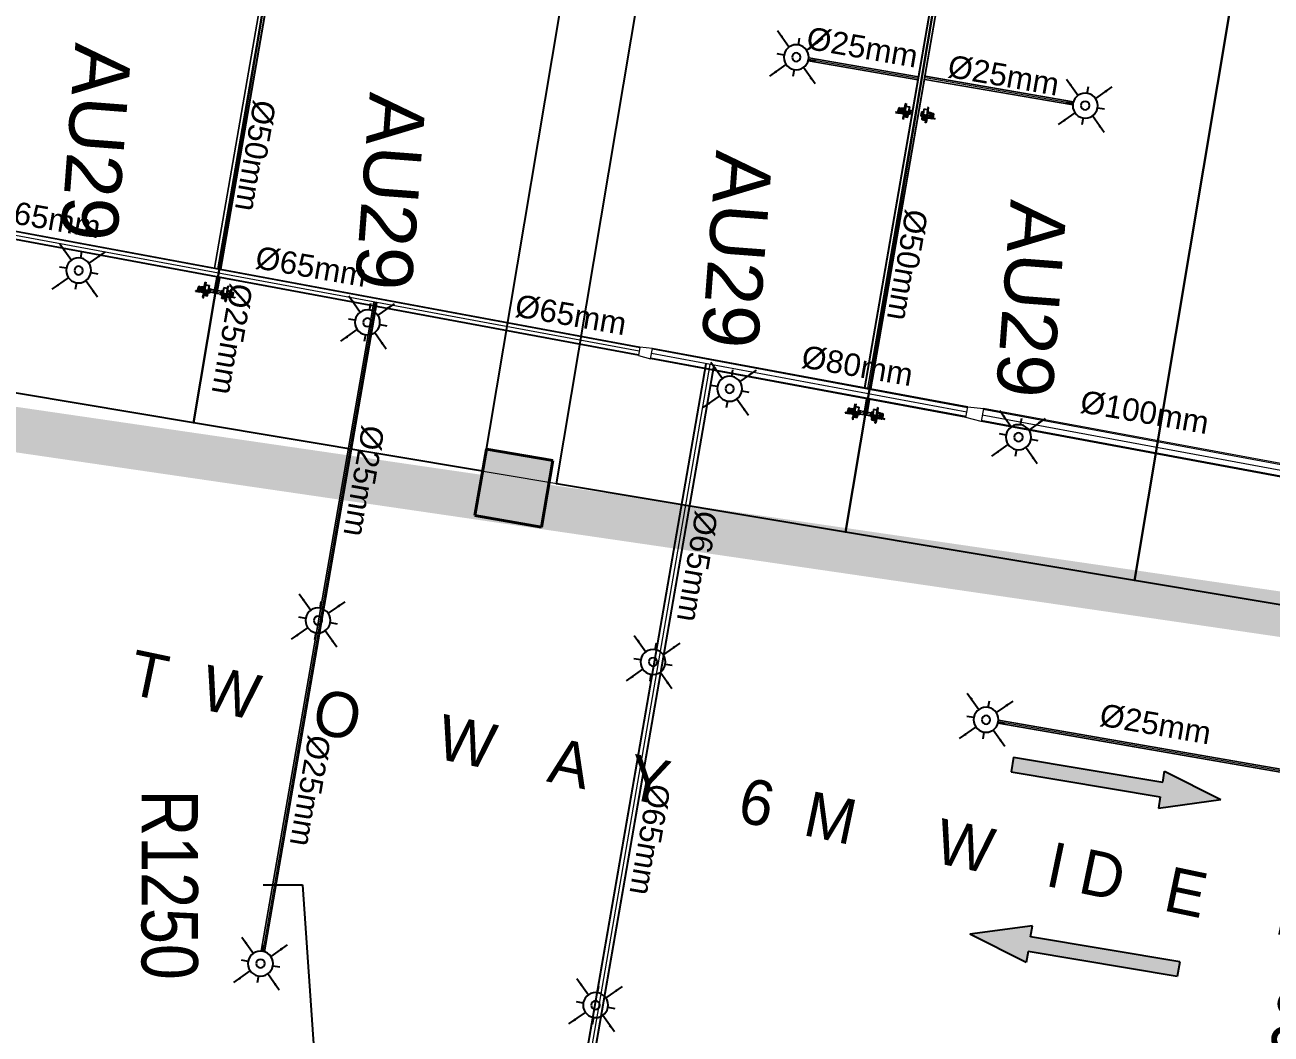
# Model space of a CAD drawing. Header units: inches. Extents: x 257070 to 799932, y -17980 to 269260.
# Drawn here: x 323676 to 334737, y 128542 to 137499 of the extents above; entities that cross this region are included whole.
import ezdxf

# ---------------------------------------------------------------- set-up
doc = ezdxf.new("R2010")
doc.units = ezdxf.units.IN
doc.header["$MEASUREMENT"] = 0
doc.header["$PDMODE"] = 99
doc.header["$PDSIZE"] = 100
doc.linetypes.add('Basement 1floor plan$0$CENTERX2', pattern=[4, 2.5, -0.5, 0.5, -0.5])
for name, color, linetype in [('0-AES-F-SPRINKLER', 10, 'Continuous'), ('DSP_MISCELANEOUS', 252, 'Continuous'), ('RETAIL', 40, 'Continuous')]:
    doc.layers.add(name, color=color, linetype=linetype)
for name, color, linetype, lineweight in [('0-AES-F-SPRINKLER PIPE', 10, 'Continuous', 15), ('07--DIM-2', 2, 'Continuous', 25), ('E--CONCRETE-4', 4, 'Continuous', 40), ('E--CONCRETE-SHADE', 253, 'Continuous', 20), ('M--TILING-2', 252, 'Continuous', 18), ('TEXT', 7, 'Continuous', 0)]:
    doc.layers.add(name, color=color, linetype=linetype, lineweight=lineweight)
doc.layers.add('A', color=7, linetype='Continuous', true_color=0x469d8b)
doc.styles.get("Standard").update_dxf_attribs({"font": 'arial.ttf'})
doc.styles.add('TEXT style 175', font='GOTHIC.TTF')
doc.styles.add('TEXT style 75', font='ARIALN.TTF')
doc.dimstyles.new('75', dxfattribs={"dimscale": 1.5, "dimtxt": 200, "dimasz": 113, "dimexe": 113, "dimexo": 0, "dimgap": 25, "dimtad": 0, "dimdec": 0, "dimrnd": 5, "dimzin": 0, "dimdsep": 46, "dimtxsty": 'TEXT style 75', "dimblk": 'ARCHTICK', "dimcen": 0.09, "dimdle": 113, "dimclrd": 8, "dimclre": 8, "dimclrt": 256, "dimadec": 0, "dimazin": 0, "dimtfac": 1, "dimtdec": 0, "dimtofl": 0, "dimtmove": 1, "dimatfit": 3, "dimldrblk": 'OPEN90', "dimfxl": 0, "dimtolj": 1, "dimtzin": 0, "dimarcsym": 0})
doc.dimstyles.new('ISO-25', dxfattribs={"dimtxt": 2.5, "dimasz": 2.5, "dimexe": 1.25, "dimexo": 0.625, "dimtad": 1, "dimtxsty": 'Standard', "dimcen": 2.5, "dimadec": 0, "dimazin": 0, "dimtfac": 1, "dimtmove": 0, "dimatfit": 3, "dimfxl": 1, "dimarcsym": 0})

# ---------------------------------------------------------------- blocks, each defined once
blk = doc.blocks.new('_ArchTick')
at = {"color": 0, "linetype": 'ByBlock', "const_width": 0.15}
blk.add_lwpolyline([(-0.5, -0.5), (0.5, 0.5)], dxfattribs=at)
blk = doc.blocks.new('*D228')
at = {"layer": '07--DIM-2', "color": 251, "lineweight": -2, "ltscale": 1000, "transparency": 16777216}
for p, q in [((325791, 129867), (326141, 129867)), ((326141, 129867), (326292, 127691)), ((326378, 126443), (326378, 126443)), ((326378, 126443), (326378, 126443))]:
    blk.add_line(p, q, dxfattribs=at)
at = {"layer": 'DEFPOINTS', "color": 0, "ltscale": 1000, "transparency": 16777216}
for p in [(326292, 127691, 0), (326378, 126443, 0)]:
    blk.add_point(p, dxfattribs=at)
at = {"layer": '07--DIM-2', "color": 251, "lineweight": -2, "ltscale": 1000, "transparency": 16777216, "xscale": 350, "yscale": 350, "zscale": 350, "rotation": 273.967562926752}
blk.add_blockref('_ArchTick', (326292, 127691), dxfattribs=at)
at = {"layer": '07--DIM-2', "ltscale": 1000, "transparency": 16777216, "insert": (324958, 129867), "char_height": 500, "attachment_point": 5, "rotation": 270, "style": 'TEXT style 75'}
blk.add_mtext('\\A1;R1250', dxfattribs=at)
blk = doc.blocks.new('_Open90')
at = {"color": 0, "linetype": 'ByBlock', "lineweight": -2}
for p, q in [((-0.5, 0.5), (0, 0)), ((0, 0), (-1, 0)), ((0, 0), (-0.5, -0.5))]:
    blk.add_line(p, q, dxfattribs=at)
blk = doc.blocks.new('*D244')
at = {"layer": '07--DIM-2', "color": 251, "lineweight": -2, "ltscale": 1000, "transparency": 16777216}
for p, q in [((335118, 132300), (335729, 132198)), ((335637, 132328), (335122, 129258)), ((334608, 126188), (334911, 128000)), ((334127, 126383), (334738, 126281))]:
    blk.add_line(p, q, dxfattribs=at)
at = {"layer": 'DEFPOINTS', "color": 0, "ltscale": 1000, "transparency": 16777216}
for p in [(335118, 132300, 0), (335618, 132217), (334127, 126383, 0)]:
    blk.add_point(p, dxfattribs=at)
at = {"layer": '07--DIM-2', "color": 251, "lineweight": -2, "ltscale": 1000, "transparency": 16777216, "xscale": 350, "yscale": 350, "zscale": 350}
for p, rotation in [((335618, 132217), 80.4872307634122), ((334626, 126299), 260.4872307634122)]:
    blk.add_blockref('_ArchTick', p, dxfattribs=dict(at, rotation=rotation))
at = {"layer": '07--DIM-2', "ltscale": 1000, "transparency": 16777216, "insert": (335017, 128629), "char_height": 500, "attachment_point": 5, "rotation": 260, "style": 'TEXT style 75'}
blk.add_mtext('\\A1;6000', dxfattribs=at)
blk = doc.blocks.new('basement1_AP$0$AR-DIR-A')
h = blk.add_hatch()
h.set_pattern_fill('ANSI31', color=8)
h.paths.add_polyline_path([(158, -458), (26, -458), (26, -1800), (-74, -1800), (92, -2335), (258, -1800), (158, -1800)])
at = {"layer": 'DSP_MISCELANEOUS', "color": 8}
for p, q in [((158, -458), (26, -458)), ((26, -458), (26, -1800)), ((158, -458), (158, -1800)), ((26, -1800), (-74, -1800)), ((-74, -1800), (92, -2335)), ((258, -1800), (92, -2335)), ((158, -1800), (258, -1800))]:
    blk.add_line(p, q, dxfattribs=at)
blk = doc.blocks.new('A$C3CA070F1')
at = {"layer": '0-AES-F-SPRINKLER'}
h = blk.add_hatch(dxfattribs=at)
h.set_pattern_fill('ANSI31', color=3, scale=0.196883, angle=-34.2335, style=0)
h.set_pattern_definition([(100.766483, (49937.1607, 174049.7081), (1.474466316, 0.280375668), [])])
edge = h.paths.add_edge_path()
edge.add_line((-1, 85), (-1, 84))
edge.add_line((-1, 84), (-6, 84))
edge.add_ellipse((-7, 82), major_axis=(-1.42, -0.27), ratio=1, start_angle=257, end_angle=315)
edge.add_line((-8, 83), (-15, 72))
edge.add_ellipse((-12, 70), major_axis=(-4.25, -0.81), ratio=1, start_angle=-45, end_angle=45)
edge.add_line((-14, 66), (14, 47))
edge.add_line((14, 47), (13, 46))
edge.add_line((13, 46), (-15, 65))
edge.add_ellipse((-12, 70), major_axis=(-5.52, -1.05), ratio=1, start_angle=-45, end_angle=45, ccw=False)
edge.add_line((-16, 73), (-9, 84))
edge.add_ellipse((-7, 82), major_axis=(-2.69, -0.51), ratio=1, start_angle=257, end_angle=315, ccw=False)
edge.add_line((-6, 85), (-1, 85))
h = blk.add_hatch(dxfattribs=at)
h.set_pattern_fill('ANSI31', color=3, scale=0.196883, angle=-124.2335, style=0)
h.set_pattern_definition([(190.766483, (49937.1607, 174049.7081), (-0.280375668, 1.474466316), [])])
edge = h.paths.add_edge_path()
edge.add_line((-1, 54), (7, 48))
edge.add_line((7, 48), (8, 49))
edge.add_line((8, 49), (0, 55))
edge.add_ellipse((-2, 52), major_axis=(-0.69, 3.63), ratio=1, start_angle=315, end_angle=405)
edge.add_line((-6, 54), (-14, 41))
edge.add_ellipse((-11, 39), major_axis=(-0.69, 3.63), ratio=1, start_angle=45, end_angle=135)
edge.add_line((-13, 36), (-9, 33))
edge.add_ellipse((-10, 32), major_axis=(-0.27, 1.42), ratio=1, start_angle=225, end_angle=315, ccw=False)
edge.add_line((-9, 31), (-10, 30))
edge.add_line((-10, 30), (-8, 29))
edge.add_line((-8, 29), (-7, 30))
edge.add_ellipse((-10, 32), major_axis=(-3.3, -0.63), ratio=1, start_angle=135, end_angle=225)
edge.add_line((-8, 35), (-12, 38))
edge.add_ellipse((-11, 39), major_axis=(-1.75, -0.33), ratio=1, start_angle=-45, end_angle=45, ccw=False)
edge.add_line((-13, 40), (-4, 53))
edge.add_ellipse((-2, 52), major_axis=(-1.75, -0.33), ratio=1, start_angle=225, end_angle=315, ccw=False)
at = {"layer": '0-AES-F-SPRINKLER', "color": 3}
for p, q in [((-98, 39), (-97, 43)), ((-98, 38), (-98, 39)), ((-98, 39), (-98, 39)), ((-98, 39), (-98, 39)), ((-98, 37), (-98, 38)), ((-98, 38), (-98, 38)), ((-98, 38), (-98, 38)), ((-98, 38), (-98, 38)), ((-98, 38), (-98, 38)), ((-98, 38), (-98, 38)), ((-98, 38), (-98, 38)), ((-98, 38), (-98, 38)), ((-98, 38), (-98, 38)), ((-98, 38), (-98, 38)), ((-96, 37), (-98, 37)), ((-98, 37), (-98, 37)), ((-98, 37), (-98, 37)), ((-98, 37), (-98, 37)), ((-98, 37), (-98, 37)), ((-98, 37), (-98, 37)), ((-98, 37), (-98, 37)), ((-98, 37), (-98, 37)), ((-98, 37), (-98, 37)), ((-98, 37), (-98, 37)), ((-98, 37), (-98, 37)), ((-98, 37), (-98, 37)), ((-98, 37), (-98, 37)), ((-98, 37), (-98, 37)), ((-98, 37), (-98, 37)), ((-98, 37), (-98, 37)), ((-98, 37), (-98, 37)), ((-97, 37), (-98, 37)), ((-98, 37), (-98, 37)), ((-98, 37), (-98, 37)), ((-98, 37), (-98, 37)), ((-98, 37), (-98, 37)), ((-98, 37), (-98, 37)), ((-98, 37), (-98, 37)), ((-98, 37), (-98, 37)), ((-98, 37), (-98, 37)), ((-98, 37), (-98, 37)), ((-98, 37), (-98, 37)), ((-98, 37), (-98, 37)), ((-98, 37), (-98, 37)), ((-98, 37), (-98, 37)), ((-97, 45), (-79, 71)), ((-96, 40), (-97, 40)), ((-97, 40), (-97, 40)), ((-97, 40), (-97, 40)), ((-97, 40), (-97, 39)), ((-97, 39), (-97, 39)), ((-97, 39), (-97, 39)), ((-97, 39), (-97, 39)), ((-97, 39), (-97, 39)), ((-97, 39), (-97, 39)), ((-97, 39), (-97, 39)), ((-97, 39), (-97, 39)), ((-97, 39), (-97, 38)), ((-97, 38), (-97, 38)), ((-97, 38), (-97, 38)), ((-97, 38), (-97, 38)), ((-97, 38), (-97, 38)), ((-97, 38), (-97, 38)), ((-97, 38), (-97, 38)), ((-97, 38), (-97, 38)), ((-97, 38), (-97, 38)), ((-97, 38), (-97, 38)), ((-97, 38), (-97, 38)), ((-97, 38), (-97, 37)), ((-97, 37), (-97, 37)), ((-97, 37), (-97, 37)), ((-97, 37), (-97, 37)), ((-95, 46), (-96, 42)), ((-96, 42), (-96, 42)), ((-96, 42), (-96, 41)), ((-96, 41), (-96, 41)), ((-96, 41), (-96, 41)), ((-96, 41), (-96, 41)), ((-96, 41), (-96, 41)), ((-96, 41), (-96, 41)), ((-96, 41), (-96, 41)), ((-96, 41), (-96, 41)), ((-96, 41), (-96, 41)), ((-96, 41), (-96, 40)), ((-96, 40), (-96, 40)), ((-96, 40), (-96, 40)), ((-96, 40), (-96, 40)), ((-96, 40), (-96, 40)), ((-95, 37), (-96, 37)), ((-96, 37), (-96, 37)), ((-96, 37), (-96, 37)), ((-96, 37), (-96, 37)), ((-96, 37), (-96, 37)), ((-94, 38), (-95, 38)), ((-95, 38), (-95, 38)), ((-95, 38), (-95, 38)), ((-95, 38), (-95, 38)), ((-95, 38), (-95, 38)), ((-95, 38), (-95, 38)), ((-95, 38), (-95, 38)), ((-95, 38), (-95, 38)), ((-95, 38), (-95, 38)), ((-95, 38), (-95, 37)), ((-95, 37), (-95, 37)), ((-95, 37), (-95, 37)), ((-95, 37), (-95, 37)), ((-95, 37), (-95, 37)), ((-95, 37), (-95, 37)), ((-95, 37), (-95, 37)), ((-95, 37), (-95, 37)), ((-95, 37), (-95, 37)), ((-95, 37), (-95, 37)), ((-95, 37), (-95, 37)), ((-95, 37), (-95, 37)), ((-95, 37), (-95, 37)), ((-95, 37), (-95, 37)), ((-95, 37), (-95, 37)), ((-95, 37), (-95, 37)), ((-95, 37), (-95, 37)), ((-94, 88), (-93, 90)), ((-72, 73), (-94, 88)), ((-94, 43), (-94, 48)), ((-93, 43), (-94, 43)), ((-94, 43), (-94, 43)), ((-94, 43), (-94, 43)), ((-94, 43), (-94, 43)), ((-94, 43), (-94, 43)), ((-94, 43), (-94, 41)), ((-94, 43), (-94, 43)), ((-94, 43), (-94, 43)), ((-94, 43), (-94, 43)), ((-94, 43), (-94, 43)), ((-94, 43), (-94, 43)), ((-94, 43), (-94, 43)), ((-94, 43), (-94, 43)), ((-94, 43), (-94, 43)), ((-94, 43), (-94, 43)), ((-94, 43), (-94, 43)), ((-94, 43), (-94, 43)), ((-94, 41), (-94, 41)), ((-94, 41), (-94, 41)), ((-94, 41), (-94, 41)), ((-94, 41), (-94, 41)), ((-94, 41), (-94, 41)), ((-94, 41), (-94, 41)), ((-94, 41), (-94, 41)), ((-94, 41), (-94, 40)), ((-94, 40), (-94, 40)), ((-94, 40), (-94, 40)), ((-94, 40), (-94, 40)), ((-94, 40), (-94, 40)), ((-94, 40), (-94, 40)), ((-94, 40), (-94, 40)), ((-94, 40), (-94, 40)), ((-94, 40), (-94, 39)), ((-94, 39), (-94, 39)), ((-94, 39), (-94, 39)), ((-94, 39), (-94, 39)), ((-94, 39), (-94, 39)), ((-94, 39), (-94, 39)), ((-94, 39), (-94, 39)), ((-94, 39), (-94, 39)), ((-94, 39), (-94, 38)), ((-93, 90), (-59, 67)), ((-93, 47), (-93, 49)), ((-91, 47), (-93, 43)), ((-93, 46), (-93, 47)), ((-92, 46), (-93, 46)), ((-93, 46), (-93, 46)), ((-93, 46), (-93, 46)), ((-93, 46), (-93, 46)), ((-93, 46), (-93, 46)), ((-93, 46), (-93, 46)), ((-93, 46), (-93, 46)), ((-93, 46), (-93, 46)), ((-93, 46), (-93, 46)), ((-93, 46), (-93, 46)), ((-93, 46), (-93, 46)), ((-93, 46), (-93, 46)), ((-93, 46), (-93, 46)), ((-93, 46), (-93, 46)), ((-93, 46), (-93, 46)), ((-93, 46), (-93, 46)), ((-93, 46), (-93, 46)), ((-93, 46), (-93, 46)), ((-93, 46), (-93, 46)), ((-93, 46), (-93, 46)), ((-91, 42), (-93, 43)), ((-93, 43), (-93, 43)), ((-93, 43), (-93, 43)), ((-93, 43), (-93, 43)), ((-93, 43), (-93, 43)), ((-93, 43), (-93, 43)), ((-93, 43), (-93, 43)), ((-93, 43), (-93, 43)), ((-93, 43), (-93, 43)), ((-93, 43), (-93, 43)), ((-93, 43), (-93, 43)), ((-93, 43), (-93, 43)), ((-93, 43), (-93, 43)), ((-93, 43), (-93, 43)), ((-93, 43), (-93, 43)), ((-93, 43), (-93, 43)), ((-93, 43), (-93, 43)), ((-93, 43), (-93, 43)), ((-93, 43), (-93, 43)), ((-93, 43), (-93, 43)), ((-93, 43), (-93, 43)), ((-93, 43), (-93, 43)), ((-93, 43), (-93, 43)), ((-85, 66), (-92, 55)), ((-90, 50), (-92, 46)), ((-92, 46), (-92, 46)), ((-92, 46), (-92, 46)), ((-92, 46), (-92, 46)), ((-92, 46), (-92, 46)), ((-92, 46), (-92, 46)), ((-90, 47), (-91, 47)), ((-90, 43), (-91, 42)), ((-91, 42), (-91, 42)), ((-91, 42), (-91, 42)), ((-91, 42), (-91, 42)), ((-91, 42), (-91, 42)), ((-91, 42), (-91, 42)), ((-91, 42), (-91, 42)), ((-91, 42), (-91, 42)), ((-91, 42), (-91, 42)), ((-91, 42), (-91, 42)), ((-91, 42), (-91, 42)), ((-91, 42), (-91, 42)), ((-91, 42), (-91, 42)), ((-91, 42), (-91, 42)), ((-91, 42), (-91, 42)), ((-91, 42), (-91, 42)), ((-88, 57), (-90, 49)), ((-89, 54), (-90, 51)), ((-90, 50), (-90, 50)), ((-88, 47), (-90, 43)), ((-90, 47), (-88, 47)), ((-90, 43), (-90, 43)), ((-90, 43), (-90, 43)), ((-90, 43), (-90, 43)), ((-89, 55), (-89, 55)), ((-88, 46), (-88, 47)), ((-87, 59), (-87, 59)), ((-87, 59), (-87, 59)), ((-86, 57), (-87, 49)), ((-87, 49), (-83, 28)), ((-85, 58), (-85, 58)), ((-77, 43), (-85, 49)), ((-83, 28), (-60, 9)), ((-77, 70), (-82, 63)), ((-80, 66), (-82, 67)), ((-45, 31), (-81, -23)), ((-78, 63), (-80, 65)), ((-79, 71), (-77, 70)), ((-71, 26), (-79, 31)), ((-57, 13), (-79, 28)), ((-70, 64), (-78, 63)), ((-78, -29), (-40, 27)), ((-69, 55), (-75, 59)), ((-66, 54), (-74, 42)), ((-74, 42), (-71, 26)), ((-73, 44), (-71, 43)), ((-69, 47), (-72, 43)), ((-71, 43), (-70, 43)), ((-71, 26), (-55, 15)), ((-70, 43), (-66, 49)), ((-66, 50), (-68, 52)), ((-61, 65), (-67, 69)), ((-62, 66), (-67, 65)), ((-50, 57), (-66, 54)), ((-66, 49), (-66, 50)), ((-47, 28), (-63, 40)), ((-59, 67), (-61, 65)), ((-57, 67), (-60, 66)), ((-60, 44), (-42, 32)), ((-50, 57), (-58, 62)), ((-19, 46), (-57, 67)), ((-17, 37), (-55, 63)), ((-29, 42), (-50, 57)), ((-13, 9), (-45, 31)), ((-36, 42), (-44, 30)), ((-43, 33), (-35, 46)), ((-39, -30), (-13, 9)), ((-37, 25), (-28, 38)), ((-35, 41), (-36, 42)), ((-32, 32), (-35, 39)), ((-30, 52), (-16, 73)), ((-29, 20), (-17, 37)), ((-28, 38), (-26, 40)), ((-21, 32), (-28, 37)), ((-23, 16), (-12, 33)), ((-1, 26), (-23, -9)), ((-22, 15), (-12, 31)), ((-9, 32), (-21, 14)), ((2, 24), (-20, -11)), ((-20, -8), (-1, 22)), ((-17, 37), (-19, 46)), ((-19, 13), (-10, 29)), ((-7, 30), (-18, 12)), ((-17, 37), (-17, 37)), ((4, 22), (-17, -13)), ((-17, -10), (1, 20)), ((-16, 73), (-9, 84)), ((-16, 11), (-7, 27)), ((-8, 83), (-15, 72)), ((13, 46), (-15, 65)), ((-4, 28), (-15, 10)), ((-1, 84), (-14, 66)), ((-14, 66), (14, 47)), ((-6, 54), (-14, 41)), ((-12, 33), (-14, 33)), ((-14, -15), (7, 20)), ((-14, -12), (4, 18)), ((-13, 40), (-4, 53)), ((-13, 36), (-9, 33)), ((-13, 9), (-4, 24)), ((-2, 34), (-12, 41)), ((-8, 35), (-12, 38)), ((-12, 31), (-12, 33)), ((-9, 32), (-12, 31)), ((7, 16), (-11, -13)), ((-10, 29), (-9, 32)), ((-9, 31), (-10, 30)), ((-7, 30), (-10, 29)), ((-10, 30), (-8, 29)), ((9, 17), (-10, -14)), ((-9, -13), (9, 13)), ((-8, 29), (-7, 30)), ((8, 49), (-7, 27)), ((-7, 27), (-7, 30)), ((-4, 28), (-7, 27)), ((-6, 85), (-1, 85)), ((-1, 84), (-6, 84)), ((5, 44), (-5, 51)), ((-4, 24), (-4, 28)), ((-1, 26), (-4, 24)), ((-1, 85), (-1, 84)), ((-1, 54), (7, 48)), ((13, 46), (-1, 25)), ((-1, 22), (-1, 26)), ((2, 24), (-1, 22)), ((8, 49), (0, 55)), ((1, 20), (2, 24)), ((4, 22), (1, 20)), ((4, 18), (4, 22)), ((7, 20), (4, 18)), ((7, 48), (8, 49)), ((7, 16), (7, 20)), ((9, 17), (7, 16)), ((9, 15), (9, 17)), ((14, 47), (13, 46)), ((-82, -25), (-80, -30)), ((-80, -30), (-78, -29)), ((-66, -11), (-39, -30)), ((-23, -7), (-23, -9)), ((-23, -9), (-20, -8)), ((-20, -8), (-20, -11)), ((-20, -11), (-17, -10)), ((-17, -10), (-17, -13)), ((-17, -13), (-14, -12)), ((-14, -12), (-14, -15)), ((-14, -15), (-11, -13)), ((-11, -13), (-11, -14)), ((-11, -14), (-11, -14))]:
    blk.add_line(p, q, dxfattribs=at)
for centre, major_axis, start_param, end_param in [((-95, 43), (-0.41, 2.13), 0.784914, 1.034983), ((-95, 43), (-2.74, -0.52), -0.560204, -0.324923), ((-93, 46), (-0.51, 2.68), 0.787914, 1.247507), ((-93, 48), (-1.75, -0.33), -0.775969, -0.160442), ((-91, 54), (-0.29, 1.52), 0.785398, 2.356194), ((-92, 49), (-0.33, 1.74), 0.791774, 1.412986), ((-89, 55), (-0.103, 0.54), 0.916881, 1.969618), ((-93, 51), (-3.09, -0.59), 2.526084, 2.789089), ((-95, 50), (-5.72, -1.09), 2.374727, 2.798549), ((-91, 55), (-0.33, 1.74), 4.197625, 4.773282), ((-84, 57), (-3.79, -0.72), -0.784768, -0.363877), ((-93, 50), (-5.72, -1.09), 2.377207, 2.798549), ((-80, 54), (-1.57, 8.26), 0.010205, 0.785398), ((-84, 56), (-0.35, 1.85), 0.785501, 1.132999), ((-83, 65), (-1.52, -0.29), 3.926991, 5.497787), ((-80, 54), (-5.9, -1.12), 4.155645, 5.497787), ((-80, 54), (-8.26, -1.57), 4.155621, 4.722594), ((-75, 68), (-8.26, -1.57), 1.014052, 3.151797), ((-75, 63), (-2.79, -0.53), -0.113999, 0.093951), ((-75, 68), (-1.12, 5.9), 2.584882, 5.497787), ((-75, 46), (-0.53, 2.79), 2.356194, 3.926991), ((-75, 68), (-1.57, 8.26), 4.722594, 5.497787), ((-70, 53), (-2.79, -0.53), 2.356194, 3.926991), ((-65, 44), (-3.72, -0.71), -0.403281, 1.321745), ((-65, 44), (-0.71, 3.72), 4.96144, 6.686466), ((-65, 37), (-0.56, 2.96), 5.497794, 6.034125), ((-59, 47), (-2.96, -0.56), 0.24906, 0.785391), ((-60, 60), (-2.83, -0.54), 3.926991, 4.712389), ((-33, 40), (-0.45, 2.36), 0.803442, 1.867502), ((-30, 39), (-2.79, -0.53), 2.356194, 3.926991), ((-24, 39), (-0.53, 2.79), 5.497787, 7.068583), ((-12, 70), (-5.52, -1.05), -0.785398, 0.785398), ((-15, 35), (-0.54, 2.83), 0.785398, 3.403392), ((-12, 70), (-4.25, -0.81), -0.785398, 0.785398), ((-11, 39), (-0.69, 3.63), 0.785398, 2.356194), ((-11, 39), (-1.75, -0.33), -0.785398, 0.785398), ((-7, 82), (-2.69, -0.51), 4.485496, 5.497787), ((-10, 32), (-0.27, 1.42), 3.926991, 5.497787), ((-7, 82), (-1.42, -0.27), 4.485496, 5.497787), ((-10, 32), (-3.3, -0.63), 2.356194, 3.926991), ((-2, 52), (-0.69, 3.63), 5.497787, 7.068583), ((-2, 52), (-1.75, -0.33), 3.926991, 5.497787), ((6, 14), (-0.54, 2.83), 3.926991, 4.712389), ((-79, -24), (-0.51, 2.69), 0.785398, 1.797689), ((-11, -11), (-2.83, -0.54), 1.570796, 2.356194)]:
    blk.add_ellipse(centre, major_axis=major_axis, ratio=1, start_param=start_param, end_param=end_param, dxfattribs=at)
at = {"layer": '0-AES-F-SPRINKLER', "color": 3, "extrusion": (0, 0, -1)}
for centre, major_axis, start_param, end_param in [((-86, 47), (-0.53, 2.79), -0.113999, 0.785398), ((-77, 34), (-0.54, 2.83), 3.926991, 4.712389)]:
    blk.add_ellipse(centre, major_axis=major_axis, ratio=1, start_param=start_param, end_param=end_param, dxfattribs=at)
blk = doc.blocks.new('*U603')
at = {"layer": '0-AES-F-SPRINKLER'}
for p, q in [((171672, 56809), (171672, 56871)), ((171562, 56699), (171500, 56699)), ((171783, 56699), (171845, 56699)), ((171672, 56588), (171672, 56526))]:
    blk.add_line(p, q, dxfattribs=at)
for radius in [111, 37.8]:
    blk.add_circle((171672, 56699), radius, dxfattribs=at)
at = {"layer": '0-AES-F-SPRINKLER PIPE'}
for points, override in [([(171468, 56903), (171594, 56777)], {"dimasz": 70, "dimtad": 0, "dimfxl": 13, "dimarcsym": 1}), ([(171877, 56903), (171751, 56777)], {"dimasz": 70, "dimtad": 0, "dimfxl": 13, "dimarcsym": 1}), ([(171468, 56494), (171594, 56620)], {"dimasz": 70, "dimtad": 0, "dimfxl": 13, "dimarcsym": 1}), ([(171877, 56494), (171751, 56620)], {"dimasz": 70, "dimgap": 0.625, "dimtad": 0, "dimfxl": 13, "dimarcsym": 1})]:
    blk.add_leader(points, dimstyle='ISO-25', override=override, dxfattribs=at)

msp = doc.modelspace()

# ---------------------------------------------------------------- hatches: boundary and pattern name
at = {"layer": 'E--CONCRETE-SHADE', "ltscale": 3.5}
h = msp.add_hatch(color=8, dxfattribs=at)
h.dxf.hatch_style = 1
h.paths.add_polyline_path([(327669.2, 133143.4), (328260.3, 133040.9), (328362.8, 133632.1), (327771.6, 133734.6)])
h = msp.add_hatch(color=8, dxfattribs=at)
h.dxf.hatch_style = 1
h.paths.add_polyline_path([(328260.3, 133040.9), (328362.8, 133632.1), (327771.6, 133734.6), (327669.2, 133143.4)])

# ---------------------------------------------------------------- linework, layer by layer
at = {"layer": '0-AES-F-SPRINKLER PIPE', "ltscale": 1000}
for p, q in [((329120.8, 134563.6, 0), (318675.9, 136502.1, 0)), ((329121.8, 134569.5, 0), (318677, 136508, 0)), ((329127.3, 134601.6, 0), (318683, 136539.9, 0)), ((329132.9, 134633.6, 0), (318688.9, 136571.9, 0)), ((329133.9, 134639.5, 0), (318690, 136577.8, 0)), ((332043.6, 134101, 0), (329245.9, 134620.2, 0)), ((332045, 134108.9, 0), (329247.4, 134628.1, 0)), ((332028.6, 134014.3, 0), (329229.8, 134533.7, 0)), ((332029.9, 134022.2, 0), (329231.3, 134541.6, 0)), ((332036.8, 134061.6, 0), (329238.6, 134580.9, 0)), ((340962.8, 132455.9, 0), (332182.5, 134085.4, 0)), ((340964.5, 132465.7, 0), (332184.4, 134095.2, 0)), ((340944, 132347.5, 0), (332162.5, 133977.3, 0)), ((340945.7, 132357.4, 0), (332164.3, 133987.1, 0)), ((340954.2, 132406.6, 0), (332173.4, 134036.2, 0))]:
    msp.add_line(p, q, dxfattribs=at)
at = {"layer": '0-AES-F-SPRINKLER PIPE', "ltscale": 1000, "elevation": 0}
for points in [[(325357.7, 135340.3), (326224.4, 140341.1)], [(325362.6, 135339.4), (326229.3, 140340.2)], [(325387.2, 135334.8), (326253.9, 140335.9)], [(325411.8, 135330.3), (326278.6, 140331.7)], [(325416.7, 135329.4), (326283.5, 140330.8)], [(331128.4, 134279), (332011, 139371.4)], [(331133.3, 134278.1), (332015.9, 139370.5)], [(331157.9, 134273.5), (332040.5, 139366.3)], [(331182.5, 134269), (332065.2, 139362)], [(331187.4, 134268.1), (332070.1, 139361.1)], [(331601.5, 137008.7), (330628.7, 137177.3)], [(331602, 137011.7), (330629.6, 137180.2)], [(331604.2, 137024), (330632.5, 137192.4)], [(331606.3, 137036.3), (330633.9, 137204.8)], [(331606.8, 137039.3), (330634, 137207.9)], [(332982, 136815.6), (331668.4, 137043.3)], [(332976.7, 136785.1), (331663.1, 137012.8)], [(332976.8, 136788.1), (331663.6, 137015.7)], [(332978.3, 136800.6), (331665.7, 137028)], [(332981.1, 136812.8), (331667.9, 137040.3)], [(325375.1, 135258.8), (325353.1, 135132)], [(325378, 135258.2), (325356, 135131.4)], [(325390.3, 135256), (325368.3, 135129.1)], [(325402.6, 135253.7), (325380.6, 135126.8)], [(325405.5, 135253.1), (325383.6, 135126.3)], [(325414.7, 135105.4), (325316.4, 135122.4)], [(325415.2, 135108.3), (325316.9, 135125.3)], [(325417.5, 135120.6), (325319, 135137.7)], [(325419.8, 135132.9), (325321.1, 135150)], [(325420.4, 135135.8), (325321.6, 135153)], [(326769.5, 135039.2), (325770.9, 129277.4)], [(326772.4, 135038.6), (325774, 129277.2)], [(326784.7, 135036.3), (325786.4, 129275.8)], [(326797, 135034), (325798.6, 129273)], [(326800, 135033.5), (325801.5, 129272.1)], [(331142.8, 134178.7), (331120.8, 134051.9)], [(331145.7, 134178.1), (331123.8, 134051.3)], [(331158, 134175.9), (331136.1, 134049)], [(331170.3, 134173.6), (331148.3, 134046.8)], [(331173.3, 134173), (331151.3, 134046.2)], [(331185.3, 134040.5), (331086.7, 134057.6)], [(331187.5, 134052.8), (331088.8, 134069.9)], [(331188.1, 134055.7), (331089.3, 134072.9)], [(331182.4, 134025.3), (331084.2, 134042.3)], [(331183, 134028.2), (331084.7, 134045.3)], [(337409.3, 130413.7), (332312.9, 131296.9)], [(337409.8, 130416.7), (332313.8, 131299.8)], [(337411.9, 130429), (332316.6, 131312)], [(337414, 130441.3), (332318.1, 131324.5)], [(337414.5, 130444.3), (332318.2, 131327.5)]]:
    msp.add_lwpolyline(points, dxfattribs=at)
for points in [[(329133.9, 134639.5), (329120.8, 134563.6), (329229.8, 134533.7), (329247.4, 134628.1)], [(332184.4, 134095.2), (332162.5, 133977.3), (332028.6, 134014.3), (332045, 134108.9)]]:
    msp.add_lwpolyline(points, close=True, dxfattribs=at)
at = {"layer": '0-AES-F-SPRINKLER PIPE', "ltscale": 1000}
for points in [[(327950, 124276.4), (329720.3, 134491)], [(327956, 124275.4), (329726.2, 134490)], [(327988, 124269.8), (329758.2, 134484.5)], [(328020, 124264.3), (329790.3, 134478.9)], [(328025.9, 124263.2), (329796.2, 134477.9)]]:
    msp.add_lwpolyline(points, dxfattribs=at)
for centre, radius in [((325368.3, 135129.1, 0), 15.5), ((325368.3, 135129.1, 0), 12.5), ((331136.1, 134049, 0), 15.5), ((331136.1, 134049, 0), 12.5)]:
    msp.add_circle(centre, radius, dxfattribs=at)
at = {"layer": 'E--CONCRETE-4', "color": 8, "ltscale": 10}
for p, q in [((327771.6, 133734.6, 0), (327669.2, 133143.4, 0)), ((327771.6, 133734.6, 0), (327669.2, 133143.4, 0)), ((328362.8, 133632.1, 0), (327771.6, 133734.6, 0)), ((328362.8, 133632.1, 0), (327771.6, 133734.6, 0)), ((328260.3, 133040.9, 0), (328362.8, 133632.1, 0)), ((328260.3, 133040.9, 0), (328362.8, 133632.1, 0)), ((327669.2, 133143.4, 0), (328260.3, 133040.9, 0)), ((327669.2, 133143.4, 0), (328260.3, 133040.9, 0))]:
    msp.add_line(p, q, dxfattribs=at)
at = {"layer": 'M--TILING-2', "color": 8, "linetype": 'Basement 1floor plan$0$CENTERX2', "ltscale": 1000, "const_width": 400, "elevation": 0}
msp.add_lwpolyline([(350086.4, 91684.8, -0.0291146), (350643, 101934, -0.0244026), (352024.8, 110427.6, -0.0271881), (354530.2, 119680.6, -0.0133232), (357863.4, 128490.3), (338652.8, 131708.1), (319828.5, 134457.4), (311231.6, 135935), (308387, 136427.9), (300964.9, 140353.6), (283589, 141766.7)], format="xyb", dxfattribs=at)
at = {"layer": 'M--TILING-2', "color": 8, "elevation": 0}
msp.add_lwpolyline([(341550.4, 133320.1), (340983.5, 132070.9, -0.3399646), (339907.6, 131497.8), (320045.1, 134826.2)], format="xyb", dxfattribs=at)
at = {"layer": 'RETAIL', "color": 8, "elevation": 0}
for points in [[(325173.5, 133967), (322609.3, 134396.7), (323468.7, 139525.2), (326032.9, 139095.5)], [(327737.7, 133537.4), (325173.4, 133967), (326032.8, 139095.5), (328597.1, 138665.8)], [(330960.1, 132997.2), (328395.8, 133426.9), (329255.2, 138555.4), (331819.5, 138125.7)], [(333524.3, 132567.5), (330960.1, 132997.2), (331819.5, 138125.7), (334383.7, 137696)], [(336088.6, 132137.8), (333524.3, 132567.5), (334383.7, 137696), (336948, 137266.3)]]:
    msp.add_lwpolyline(points, close=True, dxfattribs=at)

# ---------------------------------------------------------------- block references
at = {"layer": '0-AES-F-SPRINKLER', "color": 7, "xscale": -1, "rotation": 80.1574124245228}
for p in [(415733.2, 296664.8, 0), (418297.5, 296235.1, 0), (409363, 294772.4, 0), (411927.1, 294311.5, 0), (415141.2, 293722.2, 0), (417705.5, 293292.5, 0), (411487.8, 291665.7, 0), (414461.6, 291297.2, 0), (417417.4, 290784.4, 0), (410977.5, 288620, 0), (413951.2, 288251.5, 0)]:
    msp.add_blockref('*U603', p, dxfattribs=at)
at = {"layer": '0-AES-F-SPRINKLER', "ltscale": 1000, "xscale": -1, "rotation": 136.2537137488521}
for p in [(331533.8, 136723.5, 0), (325319, 135137.7, 0), (331086.7, 134057.6, 0)]:
    msp.add_blockref('A$C3CA070F1', p, dxfattribs=at)
at = {"layer": '0-AES-F-SPRINKLER', "ltscale": 1000, "rotation": 204.7207477779898}
for p in [(331632.4, 136706.9, 0), (325417.5, 135120.6, 0), (331185.4, 134041.1, 0)]:
    msp.add_blockref('A$C3CA070F1', p, dxfattribs=at)
at = {"layer": 'DSP_MISCELANEOUS', "color": 8, "rotation": 80.487230763318}
msp.add_blockref('basement1_AP$0$AR-DIR-A', (331973.9, 130917.9, 0), dxfattribs=at)
at = {"layer": 'DSP_MISCELANEOUS', "color": 8, "xscale": -1, "rotation": 260.4872307632475}
msp.add_blockref('basement1_AP$0$AR-DIR-A', (334351.5, 128951.9, 0), dxfattribs=at)

# ---------------------------------------------------------------- texts
at = {"layer": '0-AES-F-SPRINKLER PIPE', "color": 7, "linetype": 'Continuous', "lineweight": -3, "ltscale": 0.9, "char_height": 200, "width": 685.774, "attachment_point": 2}
for s, insert, rotation in [('%%C25mm', (331126.1, 137400.6, 0), 350.16792), ('%%C25mm', (332380.3, 137151.1, 0), 350.16792), ('%%C50mm', (325821.4, 136319.4, 0), 260.16792), ('%%C65mm', (323873.5, 135885.7, 0), 350.16792), ('%%C50mm', (331608, 135349.7, 0), 260.16792), ('%%C65mm', (326234.5, 135453.6, 0), 350.16792), ('%%C25mm', (325614.8, 134692, 0), 260.16792), ('%%C65mm', (328539.6, 135025.8, 0), 350.16792), ('%%C80mm', (331082.5, 134573.5, 0), 350.16792), ('%%C100mm', (333632.8, 134161.2, 0), 350.16792), ('%%C25mm', (326784.5, 133432.7, 0), 260.16792), ('%%C65mm', (329743.5, 132674.8), 260.16792), ('%%C25mm', (333728.6, 131393.8, 0), 350.16792), ('%%C25mm', (326308, 130683.3, 0), 260.16792), ('%%C65mm', (329323.2, 130249.9), 260.16792)]:
    msp.add_mtext(s, dxfattribs=dict(at, insert=insert, rotation=rotation))
at = {"layer": 'A', "color": 8}
for p in [(324124.8, 137345.7, 0), (326738.3, 136907.7, 0), (329812.8, 136392.4, 0), (332426.4, 135954.4, 0)]:
    msp.add_text('AU29', height=500, rotation=265.66791, dxfattribs=at).set_placement(p)
at = {"layer": 'TEXT', "color": 8, "ltscale": 1000, "insert": (324659.4, 131955.9), "char_height": 400, "attachment_point": 1, "rotation": 348.18316, "style": 'TEXT style 175'}
msp.add_mtext_dynamic_manual_height_columns('{\\T2;TWO WAY 6M WIDE DRIVE WAY}', width=23911.084, gutter_width=20, heights=[0], dxfattribs=at)

# ---------------------------------------------------------------- dimensions: what is measured, and where the dimension line sits
at = {"layer": '07--DIM-2', "color": 8, "ltscale": 1000}
dim = msp.add_linear_dim(base=(335617.9, 132216.7), p1=(334126.8, 126382.9, 0), p2=(335118.4, 132300.4, 0), angle=80.48723, dimstyle='75', override={"dimscale": 1, "dimtxt": 500, "dimasz": 350, "dimclrd": 251, "dimclre": 251}, dxfattribs=at)
dim.commit()
dim.dimension.update_dxf_attribs({"geometry": '*D244', "text_midpoint": (335016.7, 128629), "dimtype": 161, "text_rotation": 260})
dim = msp.add_radius_dim(center=(326378.2, 126443.1, 0), mpoint=(326291.6, 127691.4, 0), dimstyle='75', override={"dimscale": 1, "dimtxt": 500, "dimasz": 350, "dimclrd": 251, "dimclre": 251}, dxfattribs=at)
dim.commit()
dim.dimension.update_dxf_attribs({"geometry": '*D228', "text_midpoint": (326140.7, 129867.3), "dimtype": 164, "text_rotation": 270})

doc.saveas('drawing.dxf')
